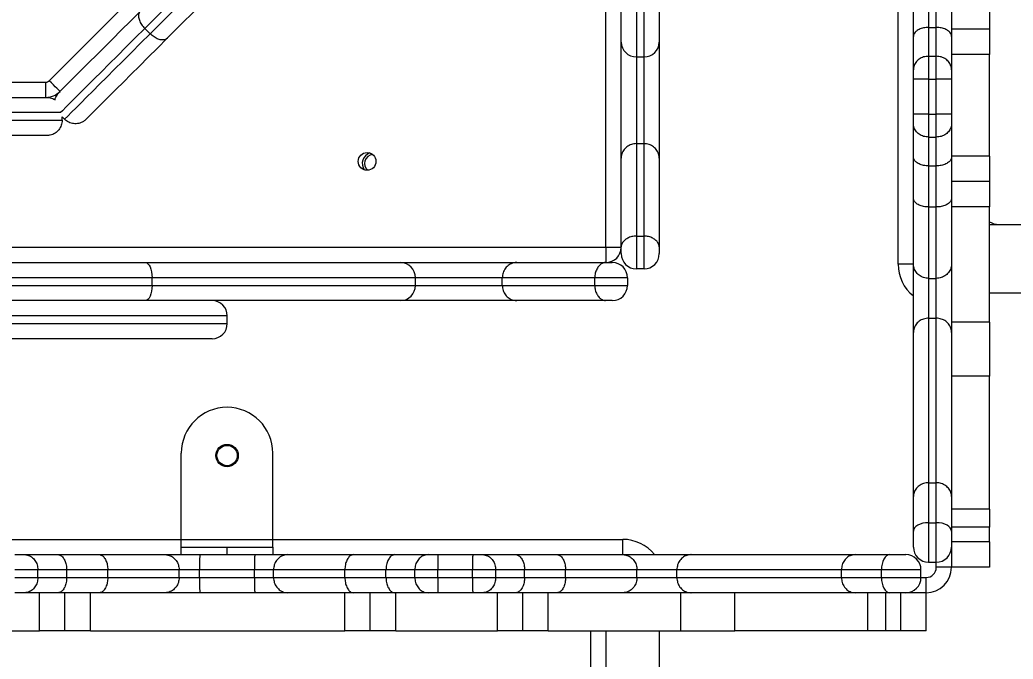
# Model space of a CAD drawing. Header units: millimetres. Extents: x -8760 to 8364, y -7998 to 7451.
# Drawn here: x -3197.2 to -2806.3, y -499.7 to -248 of the extents above; entities that cross this region are included whole.
import ezdxf

# ---------------------------------------------------------------- set-up
doc = ezdxf.new("R2010")
doc.units = ezdxf.units.MM
for name, color, linetype in [('DIKOM_ОБЪЕКТ', 7, 'Continuous'), ('DIKOM_РАЗМЕР_ЗОНА', 7, 'Continuous'), ('DIKOM_РАЗМЕР_ОБЪЕКТА', 7, 'Continuous')]:
    doc.layers.add(name, color=color, linetype=linetype)
doc.styles.add('style1', font='arial.ttf', dxfattribs={"width": 0.8})
doc.dimstyles.new('1-50', dxfattribs={"dimtxt": 300, "dimasz": 200, "dimexe": 100, "dimexo": 0, "dimgap": 100, "dimtad": 1, "dimtxsty": 'style1', "dimcen": 200, "dimclrd": 7, "dimclre": 7, "dimclrt": 7, "dimadec": 1, "dimazin": 2, "dimtfac": 1, "dimtmove": 0, "dimatfit": 2, "dimfxl": 0, "dimlwd": 25, "dimlwe": 18, "dimarcsym": 0})

# ---------------------------------------------------------------- blocks, each defined once
blk = doc.blocks.new('*D21')
at = {"layer": 'Defpoints', "color": 0, "transparency": 16777216}
for p in [(-7755.65, -10.55), (8364.4, -2410.44), (8364.4, -7897.56)]:
    blk.add_point(p, dxfattribs=at)
at = {"layer": 'DIKOM_РАЗМЕР_ЗОНА', "color": 7, "lineweight": 18, "transparency": 16777216}
for p, q in [((-7755.65, -10.55), (-7755.65, -7997.56)), ((8364.4, -2410.44), (8364.4, -7997.56))]:
    blk.add_line(p, q, dxfattribs=at)
at = {"layer": 'DIKOM_РАЗМЕР_ЗОНА', "color": 7, "lineweight": 25, "transparency": 16777216}
blk.add_line((-7555.65, -7897.56), (8164.4, -7897.56), dxfattribs=at)
at = {"layer": 'DIKOM_РАЗМЕР_ЗОНА', "color": 7, "transparency": 16777216}
for points in [[(-7555.65, -7864.23), (-7555.65, -7930.9), (-7755.65, -7897.56)], [(8164.4, -7864.23), (8164.4, -7930.9), (8364.4, -7897.56)]]:
    blk.add_solid(points, dxfattribs=at)
at = {"layer": 'DIKOM_РАЗМЕР_ЗОНА', "color": 7, "transparency": 16777216, "insert": (1040.74, -7644.39), "char_height": 300, "attachment_point": 5, "style": 'style1'}
blk.add_mtext('16100', dxfattribs=at)
blk = doc.blocks.new('*D19')
at = {"layer": 'Defpoints', "color": 0, "transparency": 16777216}
for p in [(-5756.7, -306.55), (6365.48, -2710.55), (6365.48, -7111.41)]:
    blk.add_point(p, dxfattribs=at)
at = {"layer": 'DIKOM_РАЗМЕР_ОБЪЕКТА', "color": 7, "lineweight": 18, "transparency": 16777216}
for p, q in [((-5756.7, -306.55), (-5756.7, -7211.41)), ((6365.48, -2710.55), (6365.48, -7211.41))]:
    blk.add_line(p, q, dxfattribs=at)
at = {"layer": 'DIKOM_РАЗМЕР_ОБЪЕКТА', "color": 7, "lineweight": 25, "transparency": 16777216}
blk.add_line((-5556.7, -7111.41), (6165.48, -7111.41), dxfattribs=at)
at = {"layer": 'DIKOM_РАЗМЕР_ОБЪЕКТА', "color": 7, "transparency": 16777216}
for points in [[(-5556.7, -7078.08), (-5556.7, -7144.75), (-5756.7, -7111.41)], [(6165.48, -7078.08), (6165.48, -7144.75), (6365.48, -7111.41)]]:
    blk.add_solid(points, dxfattribs=at)
at = {"layer": 'DIKOM_РАЗМЕР_ОБЪЕКТА', "color": 7, "transparency": 16777216, "insert": (1047.24, -6858.24), "char_height": 300, "attachment_point": 5, "style": 'style1'}
blk.add_mtext('12100', dxfattribs=at)

msp = doc.modelspace()

# ---------------------------------------------------------------- linework, layer by layer
at = {"layer": 'DIKOM_ОБЪЕКТ', "color": 7, "linetype": 'Continuous', "lineweight": 15}
for p, q in [((-2966.608, -337.554), (-2966.608, -64.554)), ((-2960.608, -256.74), (-2960.608, -156.326)), ((-2945.608, -156.326), (-2945.608, -256.74)), ((-2954.608, -158.925), (-2954.608, -262.599)), ((-2951.608, -262.599), (-2951.608, -158.925)), ((-2851.608, -344.189), (-2851.608, -206.176)), ((-3112.452, -215.721), (-3148.092, -251.361)), ((-3145.971, -253.482), (-3110.331, -217.842)), ((-3103.619, -219.616), (-3139.288, -255.285)), ((-3185.67, -271.968), (-3149.944, -236.243)), ((-2845.608, -254.542), (-2845.608, -238.269)), ((-2839.608, -234.836), (-2839.608, -251.005)), ((-2836.608, -251.005), (-2836.608, -234.836)), ((-2830.608, -238.269), (-2830.608, -254.542)), ((-2815.608, -241.682), (-2815.608, -251.682)), ((-3145.971, -253.482), (-3148.092, -251.361)), ((-2839.608, -251.005), (-2839.608, -262.348)), ((-2839.608, -251.005), (-2836.608, -251.005)), ((-2836.608, -262.348), (-2836.608, -251.005)), ((-2815.608, -251.682), (-2830.608, -251.682)), ((-2815.608, -251.682), (-2815.608, -261.682)), ((-2960.608, -302.531), (-2960.608, -256.74)), ((-2945.608, -256.74), (-2945.608, -302.531)), ((-2845.608, -267.667), (-2845.608, -254.542)), ((-2830.608, -254.542), (-2830.608, -267.667)), ((-2815.608, -261.682), (-2830.608, -261.682)), ((-2815.608, -301.682), (-2815.608, -261.682)), ((-2954.608, -262.599), (-2951.608, -262.599)), ((-2954.608, -262.599), (-2954.608, -296.764)), ((-2951.608, -296.764), (-2951.608, -262.599)), ((-2839.608, -262.348), (-2839.608, -271.43)), ((-2839.608, -262.348), (-2836.608, -262.348)), ((-2836.608, -271.43), (-2836.608, -262.348)), ((-2845.608, -271.394), (-2845.608, -267.667)), ((-2830.608, -267.667), (-2830.608, -271.394)), ((-3237.608, -272.554), (-3187.084, -272.554)), ((-3187.084, -278.554), (-3187.084, -272.554)), ((-2845.608, -285.133), (-2845.608, -271.394)), ((-2839.608, -271.43), (-2836.608, -271.43)), ((-2839.608, -271.43), (-2839.608, -285.097)), ((-2836.608, -285.097), (-2836.608, -271.43)), ((-2830.608, -271.394), (-2830.608, -285.133)), ((-3227.526, -278.554), (-3186.608, -278.554)), ((-3186.841, -278.55), (-3186.841, -278.554)), ((-3181.178, -284.554), (-3224.065, -284.554)), ((-2845.608, -288.86), (-2845.608, -285.133)), ((-2839.608, -285.097), (-2839.608, -294.179)), ((-2839.608, -285.097), (-2836.608, -285.097)), ((-2836.608, -294.179), (-2836.608, -285.097)), ((-2830.608, -285.133), (-2830.608, -288.86)), ((-3224.065, -287.554), (-3180.608, -287.554)), ((-3180.608, -287.554), (-3180.608, -286.189)), ((-3179.643, -287.154), (-3180.608, -286.189)), ((-2845.608, -301.985), (-2845.608, -288.86)), ((-2830.608, -288.86), (-2830.608, -301.985)), ((-3186.608, -293.554), (-3227.526, -293.554)), ((-2954.608, -296.764), (-2954.608, -333.156)), ((-2954.608, -296.764), (-2951.608, -296.764)), ((-2951.608, -333.156), (-2951.608, -296.764)), ((-2839.608, -294.179), (-2836.608, -294.179)), ((-2839.608, -294.179), (-2839.608, -305.522)), ((-2836.608, -305.522), (-2836.608, -294.179)), ((-2960.608, -337.442), (-2960.608, -302.531)), ((-2945.608, -302.531), (-2945.608, -337.442)), ((-2845.608, -318.259), (-2845.608, -301.985)), ((-2815.608, -301.682), (-2830.608, -301.682)), ((-2830.608, -301.985), (-2830.608, -318.259)), ((-2815.608, -301.682), (-2815.608, -311.682)), ((-2839.608, -305.522), (-2836.608, -305.522)), ((-2839.608, -305.522), (-2839.608, -321.691)), ((-2836.608, -321.691), (-2836.608, -305.522)), ((-2815.608, -311.682), (-2830.608, -311.682)), ((-2815.608, -311.682), (-2815.608, -321.682)), ((-2845.608, -344.102), (-2845.608, -318.259)), ((-2830.608, -318.259), (-2830.608, -344.102)), ((-2839.608, -321.691), (-2836.608, -321.691)), ((-2839.608, -321.691), (-2839.608, -349.785)), ((-2836.608, -349.785), (-2836.608, -321.691)), ((-2815.608, -321.682), (-2830.608, -321.682)), ((-2815.608, -367.029), (-2815.608, -321.682)), ((-2815.608, -328.554), (-2794.693, -328.554)), ((-2954.608, -333.156), (-2954.608, -346.054)), ((-2954.608, -333.156), (-2951.608, -333.156)), ((-2951.608, -346.054), (-2951.608, -333.156)), ((-3239.608, -337.554), (-2966.608, -337.554)), ((-2966.608, -337.554), (-2960.608, -337.554)), ((-2966.608, -337.554), (-2966.608, -343.554)), ((-2960.608, -340.054), (-2960.608, -337.442)), ((-2945.608, -337.442), (-2945.608, -340.054)), ((-3292.575, -343.554), (-3147.837, -343.554)), ((-3147.837, -343.554), (-3047.423, -343.554)), ((-3047.423, -343.554), (-3001.632, -343.554)), ((-3001.632, -343.554), (-2966.72, -343.554)), ((-2966.72, -343.554), (-2964.108, -343.554)), ((-2951.608, -346.054), (-2954.608, -346.054)), ((-2845.608, -344.189), (-2851.608, -344.189)), ((-2845.608, -371.072), (-2845.608, -344.102)), ((-2830.608, -344.102), (-2830.608, -371.072)), ((-3145.237, -349.554), (-3288.025, -349.554)), ((-3145.237, -352.554), (-3145.237, -349.554)), ((-3041.563, -349.554), (-3145.237, -349.554)), ((-3041.563, -352.554), (-3041.563, -349.554)), ((-3007.399, -349.554), (-3041.563, -349.554)), ((-2971.006, -349.554), (-3007.399, -349.554)), ((-3007.399, -352.554), (-3007.399, -349.554)), ((-2958.108, -349.554), (-2971.006, -349.554)), ((-2971.006, -352.554), (-2971.006, -349.554)), ((-2958.108, -349.554), (-2958.108, -352.554)), ((-2839.608, -349.785), (-2836.608, -349.785)), ((-2839.608, -349.785), (-2839.608, -365.478)), ((-2836.608, -365.478), (-2836.608, -349.785)), ((-3288.025, -352.554), (-3145.237, -352.554)), ((-3145.237, -352.554), (-3041.563, -352.554)), ((-3041.563, -352.554), (-3007.399, -352.554)), ((-3007.399, -352.554), (-2971.006, -352.554)), ((-2971.006, -352.554), (-2958.108, -352.554)), ((-2815.608, -355.554), (-2794.693, -355.554)), ((-3147.837, -358.554), (-3292.575, -358.554)), ((-3047.423, -358.554), (-3147.837, -358.554)), ((-3001.632, -358.554), (-3047.423, -358.554)), ((-2966.72, -358.554), (-3001.632, -358.554)), ((-2964.108, -358.554), (-2966.72, -358.554)), ((-3115.608, -364.554), (-3475.608, -364.554)), ((-3115.608, -367.554), (-3115.608, -364.554)), ((-2839.608, -365.478), (-2839.608, -430.246)), ((-2839.608, -365.478), (-2836.608, -365.478)), ((-2836.608, -430.246), (-2836.608, -365.478)), ((-2815.608, -367.029), (-2830.608, -367.029)), ((-2815.608, -367.029), (-2815.608, -388.242)), ((-3475.608, -367.554), (-3115.608, -367.554)), ((-2845.608, -435.685), (-2845.608, -371.072)), ((-2830.608, -371.072), (-2830.608, -435.685)), ((-3121.608, -373.554), (-3469.608, -373.554)), ((-2815.608, -388.242), (-2830.608, -388.242)), ((-2815.608, -440.625), (-2815.608, -388.242)), ((-3133.706, -452.554), (-3133.706, -418.554)), ((-3097.706, -452.554), (-3097.706, -418.554)), ((-2839.608, -430.246), (-2839.608, -445.973)), ((-2839.608, -430.246), (-2836.608, -430.246)), ((-2836.608, -445.973), (-2836.608, -430.246)), ((-2845.608, -449.322), (-2845.608, -435.685)), ((-2830.608, -435.685), (-2830.608, -449.322)), ((-2815.608, -440.625), (-2830.608, -440.625)), ((-2815.608, -440.625), (-2815.608, -447.696)), ((-2845.608, -455.554), (-2845.608, -449.322)), ((-2839.608, -445.973), (-2839.608, -461.554)), ((-2839.608, -445.973), (-2836.608, -445.973)), ((-2836.608, -461.554), (-2836.608, -445.973)), ((-2815.608, -447.696), (-2830.608, -447.696)), ((-2830.608, -449.322), (-2830.608, -455.554)), ((-2815.608, -453.554), (-2815.608, -447.696)), ((-3457.23, -452.554), (-3133.706, -452.554)), ((-3133.706, -452.554), (-3097.706, -452.554)), ((-3133.706, -455.554), (-3133.706, -452.554)), ((-3097.706, -455.554), (-3097.706, -452.554)), ((-3097.706, -452.554), (-2959.973, -452.554)), ((-2959.973, -458.554), (-2959.973, -452.554)), ((-3133.706, -458.554), (-3133.706, -455.554)), ((-3133.706, -455.554), (-3115.706, -455.554)), ((-3115.706, -458.554), (-3115.706, -455.554)), ((-3115.706, -455.554), (-3097.706, -455.554)), ((-3097.706, -455.554), (-3097.706, -458.554)), ((-2815.608, -453.554), (-2830.608, -453.554)), ((-2830.608, -455.554), (-2830.608, -463.554)), ((-2815.608, -453.554), (-2815.608, -463.554)), ((-3199.205, -458.554), (-3195.478, -458.554)), ((-3195.478, -458.554), (-3182.353, -458.554)), ((-3182.353, -458.554), (-3166.08, -458.554)), ((-3166.08, -458.554), (-3140.236, -458.554)), ((-3140.236, -458.554), (-3126.437, -458.554)), ((-3126.437, -458.554), (-3104.801, -458.554)), ((-3104.801, -458.554), (-3091.737, -458.554)), ((-3091.737, -458.554), (-3065.894, -458.554)), ((-3065.894, -458.554), (-3049.62, -458.554)), ((-3049.62, -458.554), (-3036.495, -458.554)), ((-3036.495, -458.554), (-3032.769, -458.554)), ((-3032.769, -458.554), (-3019.029, -458.554)), ((-3019.029, -458.554), (-3015.303, -458.554)), ((-3015.303, -458.554), (-3002.178, -458.554)), ((-3002.178, -458.554), (-2985.904, -458.554)), ((-2985.904, -458.554), (-2960.06, -458.554)), ((-2960.06, -458.554), (-2933.091, -458.554)), ((-2933.091, -458.554), (-2868.478, -458.554)), ((-2868.478, -458.554), (-2854.841, -458.554)), ((-2854.841, -458.554), (-2848.608, -458.554)), ((-3190.159, -464.554), (-3199.241, -464.554)), ((-3190.159, -467.554), (-3190.159, -464.554)), ((-3178.816, -464.554), (-3190.159, -464.554)), ((-3178.816, -467.554), (-3178.816, -464.554)), ((-3162.647, -464.554), (-3178.816, -464.554)), ((-3162.647, -467.554), (-3162.647, -464.554)), ((-3134.554, -464.554), (-3162.647, -464.554)), ((-3134.554, -467.554), (-3134.554, -464.554)), ((-3126.524, -464.554), (-3134.554, -464.554)), ((-3126.524, -467.554), (-3126.524, -464.554)), ((-3104.888, -464.554), (-3126.524, -464.554)), ((-3097.42, -464.554), (-3104.888, -464.554)), ((-3104.888, -467.554), (-3104.888, -464.554)), ((-3069.327, -464.554), (-3097.42, -464.554)), ((-3097.42, -467.554), (-3097.42, -464.554)), ((-3053.157, -464.554), (-3069.327, -464.554)), ((-3069.327, -467.554), (-3069.327, -464.554)), ((-3041.814, -464.554), (-3053.157, -464.554)), ((-3053.157, -467.554), (-3053.157, -464.554)), ((-3041.814, -467.554), (-3041.814, -464.554)), ((-3032.732, -464.554), (-3041.814, -464.554)), ((-3032.732, -467.554), (-3032.732, -464.554)), ((-3019.065, -464.554), (-3032.732, -464.554)), ((-3009.983, -464.554), (-3019.065, -464.554)), ((-3019.065, -467.554), (-3019.065, -464.554)), ((-3009.983, -467.554), (-3009.983, -464.554)), ((-2998.641, -464.554), (-3009.983, -464.554)), ((-2998.641, -467.554), (-2998.641, -464.554)), ((-2982.471, -464.554), (-2998.641, -464.554)), ((-2982.471, -467.554), (-2982.471, -464.554)), ((-2954.378, -464.554), (-2982.471, -464.554)), ((-2954.378, -467.554), (-2954.378, -464.554)), ((-2938.685, -464.554), (-2954.378, -464.554)), ((-2873.917, -464.554), (-2938.685, -464.554)), ((-2938.685, -467.554), (-2938.685, -464.554)), ((-2858.19, -464.554), (-2873.917, -464.554)), ((-2873.917, -467.554), (-2873.917, -464.554)), ((-2842.608, -464.554), (-2858.19, -464.554)), ((-2858.19, -467.554), (-2858.19, -464.554)), ((-2842.608, -467.554), (-2842.608, -464.554)), ((-2839.608, -461.554), (-2836.608, -461.554)), ((-2836.608, -463.554), (-2836.608, -461.554)), ((-2830.608, -463.554), (-2836.608, -463.554)), ((-2815.608, -463.554), (-2830.608, -463.554)), ((-3199.241, -467.554), (-3190.159, -467.554)), ((-3190.159, -467.554), (-3178.816, -467.554)), ((-3178.816, -467.554), (-3162.647, -467.554)), ((-3162.647, -467.554), (-3134.554, -467.554)), ((-3134.554, -467.554), (-3126.524, -467.554)), ((-3126.524, -467.554), (-3104.888, -467.554)), ((-3104.888, -467.554), (-3097.42, -467.554)), ((-3097.42, -467.554), (-3069.327, -467.554)), ((-3069.327, -467.554), (-3053.157, -467.554)), ((-3053.157, -467.554), (-3041.814, -467.554)), ((-3041.814, -467.554), (-3032.732, -467.554)), ((-3032.732, -467.554), (-3019.065, -467.554)), ((-3019.065, -467.554), (-3009.983, -467.554)), ((-3009.983, -467.554), (-2998.641, -467.554)), ((-2998.641, -467.554), (-2982.471, -467.554)), ((-2982.471, -467.554), (-2954.378, -467.554)), ((-2954.378, -467.554), (-2938.685, -467.554)), ((-2938.685, -467.554), (-2873.917, -467.554)), ((-2873.917, -467.554), (-2858.19, -467.554)), ((-2858.19, -467.554), (-2842.608, -467.554)), ((-2842.608, -467.554), (-2840.608, -467.554)), ((-2840.608, -473.554), (-2840.608, -467.554)), ((-3195.478, -473.554), (-3199.205, -473.554)), ((-3182.353, -473.554), (-3195.478, -473.554)), ((-3189.493, -488.554), (-3189.493, -473.554)), ((-3166.08, -473.554), (-3182.353, -473.554)), ((-3179.493, -488.554), (-3179.493, -473.554)), ((-3169.493, -488.554), (-3169.493, -473.554)), ((-3140.236, -473.554), (-3166.08, -473.554)), ((-3126.437, -473.554), (-3140.236, -473.554)), ((-3104.801, -473.554), (-3126.437, -473.554)), ((-3091.737, -473.554), (-3104.801, -473.554)), ((-3065.894, -473.554), (-3091.737, -473.554)), ((-3069.318, -488.554), (-3069.318, -473.554)), ((-3049.62, -473.554), (-3065.894, -473.554)), ((-3059.318, -488.554), (-3059.318, -473.554)), ((-3036.495, -473.554), (-3049.62, -473.554)), ((-3049.318, -488.554), (-3049.318, -473.554)), ((-3032.769, -473.554), (-3036.495, -473.554)), ((-3019.029, -473.554), (-3032.769, -473.554)), ((-3015.303, -473.554), (-3019.029, -473.554)), ((-3002.178, -473.554), (-3015.303, -473.554)), ((-3009.318, -488.554), (-3009.318, -473.554)), ((-2985.904, -473.554), (-3002.178, -473.554)), ((-2999.318, -488.554), (-2999.318, -473.554)), ((-2989.318, -488.554), (-2989.318, -473.554)), ((-2960.06, -473.554), (-2985.904, -473.554)), ((-2933.091, -473.554), (-2960.06, -473.554)), ((-2937.134, -488.554), (-2937.134, -473.554)), ((-2868.478, -473.554), (-2933.091, -473.554)), ((-2915.921, -488.554), (-2915.921, -473.554)), ((-2854.841, -473.554), (-2868.478, -473.554)), ((-2863.537, -488.554), (-2863.537, -473.554)), ((-2856.466, -488.554), (-2856.466, -473.554)), ((-2848.608, -473.554), (-2854.841, -473.554)), ((-2850.608, -488.554), (-2850.608, -473.554)), ((-2840.608, -473.554), (-2848.608, -473.554)), ((-2840.608, -488.554), (-2840.608, -473.554)), ((-3229.493, -488.554), (-3189.493, -488.554)), ((-3179.493, -488.554), (-3189.493, -488.554)), ((-3169.493, -488.554), (-3179.493, -488.554)), ((-3169.493, -488.554), (-3069.318, -488.554)), ((-3059.318, -488.554), (-3069.318, -488.554)), ((-3049.318, -488.554), (-3059.318, -488.554)), ((-3049.318, -488.554), (-3009.318, -488.554)), ((-2999.318, -488.554), (-3009.318, -488.554)), ((-2989.318, -488.554), (-2999.318, -488.554)), ((-2989.318, -488.554), (-2937.134, -488.554)), ((-2972.608, -488.554), (-2972.608, -1928.554)), ((-2966.608, -488.554), (-2966.608, -510.842)), ((-2945.608, -488.554), (-2945.608, -510.842)), ((-2937.134, -488.554), (-2915.921, -488.554)), ((-2863.537, -488.554), (-2915.921, -488.554)), ((-2856.466, -488.554), (-2863.537, -488.554)), ((-2850.608, -488.554), (-2856.466, -488.554)), ((-2840.608, -488.554), (-2850.608, -488.554))]:
    msp.add_line(p, q, dxfattribs=at)
at = {"layer": 'DIKOM_ОБЪЕКТ', "color": 7, "linetype": 'Continuous', "lineweight": 15, "flags": 128}
for points in [[(-3181.764, -276.548), (-3180.448, -275.231), (-3178.862, -273.645), (-3177.013, -271.796), (-3174.906, -269.69), (-3172.551, -267.334), (-3169.954, -264.738), (-3167.126, -261.909), (-3164.076, -258.86), (-3160.816, -255.6), (-3157.358, -252.141), (-3153.713, -248.496), (-3149.894, -244.678)], [(-3148.092, -251.361), (-3151.84, -255.109), (-3155.432, -258.7), (-3158.854, -262.123), (-3162.097, -265.366), (-3165.151, -268.42), (-3168.007, -271.275), (-3170.654, -273.923), (-3173.086, -276.354), (-3175.294, -278.562), (-3177.271, -280.54), (-3179.012, -282.281), (-3180.512, -283.78), (-3181.206, -284.475)], [(-3179.643, -287.154), (-3178.39, -285.902), (-3176.891, -284.403), (-3175.15, -282.661), (-3173.172, -280.684), (-3170.964, -278.476), (-3168.533, -276.044), (-3165.885, -273.396), (-3163.03, -270.541), (-3159.976, -267.487), (-3156.733, -264.244), (-3153.31, -260.822), (-3149.719, -257.23), (-3145.971, -253.482)], [(-3139.288, -255.285), (-3143.106, -259.103), (-3146.751, -262.748), (-3150.21, -266.206), (-3153.47, -269.466), (-3156.519, -272.516), (-3159.348, -275.344), (-3161.944, -277.941), (-3164.3, -280.296), (-3166.406, -282.403), (-3168.255, -284.252), (-3169.841, -285.838), (-3171.158, -287.154)], [(-3181.428, -276.211), (-3181.509, -276.129), (-3181.751, -275.888), (-3182.143, -275.496), (-3182.67, -274.968), (-3183.313, -274.325), (-3184.047, -273.592), (-3184.843, -272.796), (-3185.67, -271.968)], [(-3147.837, -343.554), (-3147.33, -343.669), (-3146.842, -344.011), (-3146.393, -344.565), (-3145.999, -345.312), (-3145.675, -346.221), (-3145.435, -347.258), (-3145.287, -348.384), (-3145.237, -349.554)], [(-3145.237, -352.554), (-3145.287, -353.725), (-3145.435, -354.85), (-3145.675, -355.888), (-3145.999, -356.797), (-3146.393, -357.543), (-3146.842, -358.098), (-3147.33, -358.439), (-3147.837, -358.554)], [(-2839.608, -445.973), (-2840.779, -446.037), (-2841.905, -446.228), (-2842.942, -446.537), (-2843.851, -446.954), (-2844.597, -447.461), (-2845.152, -448.04), (-2845.493, -448.668), (-2845.608, -449.322)], [(-2830.608, -449.322), (-2830.724, -448.668), (-2831.065, -448.04), (-2831.62, -447.461), (-2832.366, -446.954), (-2833.275, -446.537), (-2834.312, -446.228), (-2835.438, -446.037), (-2836.608, -445.973)], [(-2854.841, -458.554), (-2855.494, -458.669), (-2856.122, -459.011), (-2856.701, -459.565), (-2857.209, -460.311), (-2857.625, -461.221), (-2857.935, -462.258), (-2858.125, -463.384), (-2858.19, -464.554)], [(-2858.19, -467.554), (-2858.125, -468.725), (-2857.935, -469.85), (-2857.625, -470.888), (-2857.209, -471.797), (-2856.701, -472.543), (-2856.122, -473.098), (-2855.494, -473.439), (-2854.841, -473.554)]]:
    msp.add_lwpolyline(points, dxfattribs=at)
at = {"layer": 'DIKOM_ОБЪЕКТ', "color": 7, "linetype": 'Continuous', "lineweight": 15}
for centre, radius in [((-3060.608, -303.752), 3.5), ((-3115.706, -419.554), 4.4), ((-3115.706, -419.554), 4)]:
    msp.add_circle(centre, radius, dxfattribs=at)
for centre, radius, start, end in [((-2954.678, -256.669), 5.931, 180.68658, 270.67141), ((-2951.539, -256.669), 5.931, 269.32859, 359.31228), ((-3187.084, -270.554), 2, 270, 315), ((-3187.084, -270.554), 8, 270, 315), ((-3058.108, -304.554), 4.4, 109.51787, 214.91247), ((-3058.108, -304.554), 3.5, 94.23781, 230.19253), ((-2811.911, -321.251), 7.304, 239.5913, 269.15033), ((-2966.608, -337.554), 6, 270, 0), ((-2954.608, -340.054), 6, 180, 270), ((-2951.608, -340.054), 6, 270, 0), ((-3047.494, -349.485), 5.931, 359.32988, 89.31327), ((-2964.108, -349.554), 6, 0, 90), ((-2835.608, -344.189), 16, 180, 231.31781), ((-3047.494, -352.624), 5.931, 270.68675, 0.67238), ((-2964.108, -352.554), 6, 270, 0), ((-3121.608, -364.554), 6, 0, 90), ((-3121.608, -367.554), 6, 270, 0), ((-3115.706, -418.554), 18, 90, 180), ((-3115.706, -418.554), 18, 0, 90), ((-2959.973, -468.554), 16, 38.68219, 90), ((-2839.608, -455.554), 6, 180, 270), ((-2836.608, -455.554), 6, 270, 0), ((-2848.608, -464.554), 6, 0, 90), ((-2840.608, -463.554), 4, 270, 0), ((-2840.608, -463.554), 10, 270, 0), ((-2848.608, -467.554), 6, 270, 0)]:
    msp.add_arc(centre, radius, start, end, dxfattribs=at)
for points, knots in [([(-3149.894, -244.678), (-3149.907, -244.691), (-3150.085, -244.872), (-3150.443, -245.419), (-3150.638, -246.574), (-3150.291, -248.158), (-3149.442, -249.849), (-3148.542, -250.857), (-3148.092, -251.361)], [0, 0, 0, 0, 0.0098741, 0.1413309, 0.3560265, 0.5706836, 0.7853567, 1, 1, 1, 1]), ([(-3139.288, -255.285), (-3139.301, -255.297), (-3139.482, -255.475), (-3140.029, -255.833), (-3141.183, -256.028), (-3142.768, -255.681), (-3144.459, -254.832), (-3145.467, -253.932), (-3145.971, -253.482)], [0, 0, 0, 0, 0.00987396, 0.14133577, 0.35601295, 0.57067794, 0.78534895, 1, 1, 1, 1]), ([(-2839.608, -251.005), (-2840.283, -251.044), (-2841.633, -251.123), (-2843.428, -251.732), (-2844.794, -252.63), (-2845.458, -253.588), (-2845.603, -254.243), (-2845.608, -254.504), (-2845.608, -254.542)], [0, 0, 0, 0, 0.2146666, 0.4293261, 0.6439844, 0.8586659, 0.9790164, 1, 1, 1, 1]), ([(-2830.608, -254.542), (-2830.609, -254.504), (-2830.614, -254.243), (-2830.758, -253.588), (-2831.423, -252.63), (-2832.789, -251.732), (-2834.584, -251.123), (-2835.934, -251.044), (-2836.608, -251.005)], [0, 0, 0, 0, 0.0209835, 0.1413346, 0.3560096, 0.5706662, 0.7853351, 1, 1, 1, 1]), ([(-2839.608, -262.348), (-2840.282, -262.406), (-2841.629, -262.522), (-2843.421, -263.427), (-2844.787, -264.764), (-2845.477, -266.252), (-2845.609, -267.254), (-2845.608, -267.657), (-2845.608, -267.667)], [0, 0, 0, 0, 0.2138889, 0.4277682, 0.6418391, 0.8563674, 0.996348, 1, 1, 1, 1]), ([(-2830.608, -267.667), (-2830.608, -267.657), (-2830.61, -267.254), (-2830.738, -266.252), (-2831.431, -264.764), (-2832.795, -263.427), (-2834.588, -262.522), (-2835.935, -262.406), (-2836.608, -262.348)], [0, 0, 0, 0, 0.0036521, 0.1436326, 0.3581609, 0.5722318, 0.7861111, 1, 1, 1, 1]), ([(-2839.608, -271.43), (-2840.283, -271.43), (-2841.633, -271.429), (-2843.428, -271.424), (-2844.794, -271.416), (-2845.468, -271.406), (-2845.605, -271.398), (-2845.608, -271.394), (-2845.608, -271.394)], [0, 0, 0, 0, 0.2146751, 0.4293464, 0.6440183, 0.8587174, 0.986788, 1, 1, 1, 1]), ([(-2830.608, -271.394), (-2830.609, -271.394), (-2830.612, -271.398), (-2830.749, -271.406), (-2831.423, -271.416), (-2832.789, -271.424), (-2834.584, -271.429), (-2835.934, -271.43), (-2836.608, -271.43)], [0, 0, 0, 0, 0.0132121, 0.1412824, 0.3559809, 0.5706437, 0.7853255, 1, 1, 1, 1]), ([(-3183.378, -279.506), (-3183.378, -279.498), (-3183.342, -278.819), (-3182.762, -277.775), (-3182.095, -276.878), (-3181.771, -276.555), (-3181.764, -276.548)], [0, 0, 0, 0, 0.0069911, 0.597331, 0.9909837, 1, 1, 1, 1]), ([(-3186.608, -278.554), (-3186.597, -278.554), (-3186.146, -278.554), (-3185.047, -278.715), (-3183.895, -279.035), (-3183.388, -279.497), (-3183.378, -279.506)], [0, 0, 0, 0, 0.01047708, 0.39693546, 0.98811438, 1, 1, 1, 1]), ([(-2839.608, -285.097), (-2840.283, -285.097), (-2841.633, -285.098), (-2843.428, -285.103), (-2844.794, -285.112), (-2845.468, -285.121), (-2845.605, -285.129), (-2845.608, -285.133), (-2845.608, -285.133)], [0, 0, 0, 0, 0.21467515, 0.42934649, 0.64401835, 0.85871734, 0.98678796, 1, 1, 1, 1]), ([(-2830.608, -285.133), (-2830.609, -285.133), (-2830.612, -285.129), (-2830.749, -285.121), (-2831.423, -285.112), (-2832.789, -285.103), (-2834.584, -285.098), (-2835.934, -285.097), (-2836.608, -285.097)], [0, 0, 0, 0, 0.0132121, 0.1412824, 0.3559808, 0.5706436, 0.7853255, 1, 1, 1, 1]), ([(-3180.608, -287.554), (-3180.674, -288.227), (-3180.806, -289.572), (-3181.834, -291.363), (-3183.348, -292.729), (-3185.025, -293.422), (-3186.146, -293.555), (-3186.597, -293.554), (-3186.608, -293.554)], [0, 0, 0, 0, 0.2135299, 0.4270525, 0.640989, 0.8557817, 0.9961934, 1, 1, 1, 1]), ([(-3171.158, -287.154), (-3171.165, -287.161), (-3171.489, -287.484), (-3172.379, -288.188), (-3174.063, -288.879), (-3176.094, -288.979), (-3178.081, -288.438), (-3179.122, -287.582), (-3179.643, -287.154)], [0, 0, 0, 0, 0.0032908, 0.1465865, 0.3614396, 0.5747626, 0.7873727, 1, 1, 1, 1]), ([(-2839.608, -294.179), (-2840.282, -294.121), (-2841.629, -294.005), (-2843.421, -293.101), (-2844.787, -291.763), (-2845.478, -290.276), (-2845.609, -289.273), (-2845.608, -288.87), (-2845.608, -288.86)], [0, 0, 0, 0, 0.213889, 0.4277683, 0.6418393, 0.8563676, 0.9963707, 1, 1, 1, 1]), ([(-2830.608, -288.86), (-2830.608, -288.87), (-2830.61, -289.273), (-2830.738, -290.276), (-2831.431, -291.763), (-2832.795, -293.101), (-2834.588, -294.005), (-2835.935, -294.121), (-2836.608, -294.179)], [0, 0, 0, 0, 0.0036294, 0.1436324, 0.3581607, 0.5722317, 0.786111, 1, 1, 1, 1]), ([(-2954.608, -296.764), (-2955.282, -296.827), (-2956.63, -296.955), (-2958.423, -297.947), (-2959.789, -299.408), (-2960.477, -301.015), (-2960.608, -302.089), (-2960.608, -302.516), (-2960.608, -302.531)], [0, 0, 0, 0, 0.2141835, 0.4283679, 0.642755, 0.857569, 0.9950204, 1, 1, 1, 1]), ([(-2945.608, -302.531), (-2945.608, -302.516), (-2945.61, -302.089), (-2945.739, -301.016), (-2946.428, -299.408), (-2947.794, -297.947), (-2949.587, -296.955), (-2950.935, -296.827), (-2951.608, -296.764)], [0, 0, 0, 0, 0.0049796, 0.14243, 0.3572375, 0.5716229, 0.7858056, 1, 1, 1, 1]), ([(-2839.608, -305.522), (-2840.283, -305.483), (-2841.633, -305.405), (-2843.428, -304.795), (-2844.794, -303.897), (-2845.459, -302.939), (-2845.603, -302.284), (-2845.608, -302.024), (-2845.608, -301.985)], [0, 0, 0, 0, 0.2146672, 0.4293273, 0.6439974, 0.8586656, 0.9790313, 1, 1, 1, 1]), ([(-2830.608, -301.985), (-2830.609, -302.024), (-2830.614, -302.284), (-2830.758, -302.939), (-2831.423, -303.897), (-2832.789, -304.795), (-2834.584, -305.405), (-2835.934, -305.483), (-2836.608, -305.522)], [0, 0, 0, 0, 0.0209686, 0.1413349, 0.3559966, 0.570665, 0.7853345, 1, 1, 1, 1]), ([(-2839.608, -321.691), (-2840.283, -321.653), (-2841.632, -321.578), (-2843.428, -320.985), (-2844.793, -320.115), (-2845.475, -319.162), (-2845.607, -318.525), (-2845.608, -318.272), (-2845.608, -318.259)], [0, 0, 0, 0, 0.2146045, 0.4292196, 0.6438494, 0.8585299, 0.992664, 1, 1, 1, 1]), ([(-2830.608, -318.259), (-2830.608, -318.272), (-2830.611, -318.525), (-2830.741, -319.162), (-2831.424, -320.115), (-2832.789, -320.985), (-2834.585, -321.578), (-2835.934, -321.653), (-2836.608, -321.691)], [0, 0, 0, 0, 0.007336, 0.1414677, 0.3561467, 0.5707834, 0.785397, 1, 1, 1, 1]), ([(-2954.608, -333.156), (-2955.225, -333.199), (-2956.459, -333.286), (-2958.11, -333.942), (-2959.436, -334.891), (-2960.338, -336.078), (-2960.589, -336.96), (-2960.608, -337.368), (-2960.608, -337.44), (-2960.608, -337.442)], [0, 0, 0, 0, 0.1760093, 0.3518158, 0.5332145, 0.7308541, 0.952902, 0.9985329, 1, 1, 1, 1]), ([(-2945.608, -337.442), (-2945.608, -337.44), (-2945.608, -337.368), (-2945.628, -336.96), (-2945.879, -336.078), (-2946.78, -334.891), (-2948.107, -333.942), (-2949.758, -333.286), (-2950.991, -333.199), (-2951.608, -333.156)], [0, 0, 0, 0, 0.0014671, 0.047098, 0.2691431, 0.4667866, 0.6481845, 0.8239803, 1, 1, 1, 1]), ([(-3001.632, -343.554), (-3001.647, -343.554), (-3002.074, -343.554), (-3003.147, -343.686), (-3004.754, -344.374), (-3006.215, -345.74), (-3007.208, -347.533), (-3007.335, -348.88), (-3007.399, -349.554)], [0, 0, 0, 0, 0.0049675, 0.1424351, 0.357242, 0.5716423, 0.7858249, 1, 1, 1, 1]), ([(-2966.72, -343.554), (-2966.723, -343.554), (-2966.793, -343.554), (-2967.206, -343.573), (-2968.084, -343.825), (-2969.272, -344.726), (-2970.22, -346.052), (-2970.877, -347.704), (-2970.963, -348.937), (-2971.006, -349.554)], [0, 0, 0, 0, 0.0014622, 0.0470982, 0.2691495, 0.4667791, 0.6481845, 0.8240022, 1, 1, 1, 1]), ([(-2839.608, -349.785), (-2840.282, -349.722), (-2841.631, -349.597), (-2843.425, -348.621), (-2844.79, -347.182), (-2845.477, -345.6), (-2845.607, -344.54), (-2845.608, -344.119), (-2845.608, -344.102)], [0, 0, 0, 0, 0.21437399, 0.42875169, 0.64327542, 0.85802306, 0.99429036, 1, 1, 1, 1]), ([(-2830.608, -344.102), (-2830.608, -344.119), (-2830.61, -344.54), (-2830.74, -345.6), (-2831.426, -347.182), (-2832.792, -348.621), (-2834.586, -349.597), (-2835.934, -349.722), (-2836.608, -349.785)], [0, 0, 0, 0, 0.0057096, 0.1419777, 0.3567194, 0.5712505, 0.7856271, 1, 1, 1, 1]), ([(-3007.399, -352.554), (-3007.335, -353.228), (-3007.208, -354.575), (-3006.215, -356.369), (-3004.754, -357.734), (-3003.147, -358.424), (-3002.074, -358.552), (-3001.647, -358.554), (-3001.632, -358.554)], [0, 0, 0, 0, 0.2141954, 0.4283733, 0.6427688, 0.8575709, 0.9950325, 1, 1, 1, 1]), ([(-2971.006, -352.554), (-2970.963, -353.171), (-2970.877, -354.404), (-2970.22, -356.056), (-2969.272, -357.382), (-2968.084, -358.284), (-2967.206, -358.534), (-2966.793, -358.554), (-2966.723, -358.554), (-2966.72, -358.554)], [0, 0, 0, 0, 0.1760177, 0.3518129, 0.533231, 0.7308578, 0.952902, 0.9985378, 1, 1, 1, 1]), ([(-2839.608, -365.478), (-2840.283, -365.54), (-2841.631, -365.664), (-2843.426, -366.629), (-2844.792, -368.048), (-2845.476, -369.602), (-2845.607, -370.641), (-2845.608, -371.053), (-2845.608, -371.072)], [0, 0, 0, 0, 0.2144722, 0.4289475, 0.6435191, 0.8582696, 0.993548, 1, 1, 1, 1]), ([(-2830.608, -371.072), (-2830.608, -371.053), (-2830.61, -370.641), (-2830.74, -369.602), (-2831.425, -368.048), (-2832.791, -366.629), (-2834.586, -365.664), (-2835.934, -365.54), (-2836.608, -365.478)], [0, 0, 0, 0, 0.006452, 0.1417299, 0.3564795, 0.5710417, 0.7855162, 1, 1, 1, 1]), ([(-2839.608, -430.246), (-2840.283, -430.306), (-2841.632, -430.426), (-2843.427, -431.364), (-2844.793, -432.743), (-2845.476, -434.254), (-2845.607, -435.264), (-2845.608, -435.665), (-2845.608, -435.685)], [0, 0, 0, 0, 0.21457699, 0.42917184, 0.64378492, 0.85847694, 0.99310197, 1, 1, 1, 1]), ([(-2830.608, -435.685), (-2830.608, -435.665), (-2830.61, -435.264), (-2830.741, -434.254), (-2831.424, -432.743), (-2832.79, -431.364), (-2834.585, -430.426), (-2835.934, -430.306), (-2836.608, -430.246)], [0, 0, 0, 0, 0.006898, 0.1415241, 0.3562155, 0.570828, 0.7854111, 1, 1, 1, 1]), ([(-3195.478, -458.554), (-3195.468, -458.554), (-3195.065, -458.554), (-3194.063, -458.685), (-3192.575, -459.376), (-3191.238, -460.741), (-3190.333, -462.534), (-3190.217, -463.881), (-3190.159, -464.554)], [0, 0, 0, 0, 0.0036408, 0.1436348, 0.3581562, 0.5722306, 0.7861076, 1, 1, 1, 1]), ([(-3182.353, -458.554), (-3182.315, -458.555), (-3182.054, -458.559), (-3181.399, -458.704), (-3180.441, -459.369), (-3179.543, -460.734), (-3178.934, -462.53), (-3178.855, -463.879), (-3178.816, -464.554)], [0, 0, 0, 0, 0.0209762, 0.1413353, 0.356005, 0.5706795, 0.78533, 1, 1, 1, 1]), ([(-3166.08, -458.554), (-3166.066, -458.554), (-3165.814, -458.555), (-3165.176, -458.688), (-3164.224, -459.37), (-3163.353, -460.735), (-3162.761, -462.53), (-3162.685, -463.88), (-3162.647, -464.554)], [0, 0, 0, 0, 0.007336, 0.141464, 0.3561577, 0.5707892, 0.7853913, 1, 1, 1, 1]), ([(-3140.236, -458.554), (-3140.219, -458.554), (-3139.798, -458.556), (-3138.739, -458.685), (-3137.156, -459.372), (-3135.717, -460.737), (-3134.741, -462.532), (-3134.616, -463.88), (-3134.554, -464.554)], [0, 0, 0, 0, 0.0057336, 0.1419858, 0.3567418, 0.5712538, 0.7856288, 1, 1, 1, 1]), ([(-3126.437, -458.554), (-3126.438, -458.554), (-3126.444, -458.556), (-3126.458, -458.691), (-3126.481, -459.369), (-3126.504, -460.735), (-3126.521, -462.53), (-3126.523, -463.879), (-3126.524, -464.554)], [0, 0, 0, 0, 0.0103157, 0.1413497, 0.3560342, 0.5707018, 0.7853502, 1, 1, 1, 1]), ([(-3104.801, -458.554), (-3104.801, -458.554), (-3104.807, -458.556), (-3104.822, -458.691), (-3104.845, -459.369), (-3104.868, -460.735), (-3104.885, -462.53), (-3104.887, -463.879), (-3104.888, -464.554)], [0, 0, 0, 0, 0.0103156, 0.1413497, 0.3560342, 0.5707018, 0.7853502, 1, 1, 1, 1]), ([(-3091.737, -458.554), (-3091.754, -458.554), (-3092.175, -458.556), (-3093.235, -458.685), (-3094.818, -459.372), (-3096.257, -460.737), (-3097.232, -462.532), (-3097.357, -463.88), (-3097.42, -464.554)], [0, 0, 0, 0, 0.0057216, 0.1419742, 0.3567308, 0.5712525, 0.7856281, 1, 1, 1, 1]), ([(-3065.894, -458.554), (-3065.907, -458.554), (-3066.16, -458.555), (-3066.797, -458.688), (-3067.75, -459.37), (-3068.621, -460.735), (-3069.213, -462.53), (-3069.289, -463.88), (-3069.327, -464.554)], [0, 0, 0, 0, 0.007336, 0.1414632, 0.3561624, 0.5707928, 0.7853937, 1, 1, 1, 1]), ([(-3049.62, -458.554), (-3049.659, -458.555), (-3049.919, -458.559), (-3050.575, -458.704), (-3051.533, -459.368), (-3052.43, -460.735), (-3053.04, -462.53), (-3053.118, -463.879), (-3053.157, -464.554)], [0, 0, 0, 0, 0.0209761, 0.1413347, 0.3560106, 0.5706787, 0.785332, 1, 1, 1, 1]), ([(-3036.495, -458.554), (-3036.506, -458.554), (-3036.908, -458.554), (-3037.911, -458.685), (-3039.399, -459.376), (-3040.736, -460.741), (-3041.641, -462.534), (-3041.757, -463.881), (-3041.814, -464.554)], [0, 0, 0, 0, 0.0036407, 0.1436345, 0.3581658, 0.5722315, 0.786108, 1, 1, 1, 1]), ([(-3032.769, -458.554), (-3032.768, -458.554), (-3032.765, -458.557), (-3032.757, -458.695), (-3032.747, -459.368), (-3032.739, -460.734), (-3032.733, -462.53), (-3032.733, -463.879), (-3032.732, -464.554)], [0, 0, 0, 0, 0.0132122, 0.1412857, 0.3559774, 0.57066, 0.7853226, 1, 1, 1, 1]), ([(-3019.029, -458.554), (-3019.03, -458.554), (-3019.033, -458.557), (-3019.041, -458.695), (-3019.051, -459.368), (-3019.059, -460.734), (-3019.064, -462.53), (-3019.065, -463.879), (-3019.065, -464.554)], [0, 0, 0, 0, 0.0132122, 0.1412857, 0.3559774, 0.57066, 0.7853225, 1, 1, 1, 1]), ([(-3015.303, -458.554), (-3015.292, -458.554), (-3014.889, -458.554), (-3013.887, -458.685), (-3012.399, -459.376), (-3011.062, -460.741), (-3010.157, -462.534), (-3010.041, -463.881), (-3009.983, -464.554)], [0, 0, 0, 0, 0.0036407, 0.1436341, 0.3581648, 0.5722381, 0.7861087, 1, 1, 1, 1]), ([(-3002.178, -458.554), (-3002.139, -458.555), (-3001.878, -458.559), (-3001.223, -458.704), (-3000.265, -459.368), (-2999.368, -460.735), (-2998.758, -462.53), (-2998.68, -463.879), (-2998.641, -464.554)], [0, 0, 0, 0, 0.0209761, 0.1413347, 0.3560106, 0.5706787, 0.785332, 1, 1, 1, 1]), ([(-2985.904, -458.554), (-2985.891, -458.554), (-2985.638, -458.555), (-2985, -458.688), (-2984.048, -459.37), (-2983.177, -460.735), (-2982.585, -462.53), (-2982.509, -463.88), (-2982.471, -464.554)], [0, 0, 0, 0, 0.007336, 0.1414703, 0.3561628, 0.570793, 0.7853938, 1, 1, 1, 1]), ([(-2960.06, -458.554), (-2960.044, -458.554), (-2959.623, -458.556), (-2958.563, -458.685), (-2956.98, -459.372), (-2955.541, -460.737), (-2954.566, -462.532), (-2954.44, -463.88), (-2954.378, -464.554)], [0, 0, 0, 0, 0.0057216, 0.1419742, 0.3567308, 0.5712525, 0.7856281, 1, 1, 1, 1]), ([(-2933.091, -458.554), (-2933.11, -458.554), (-2933.522, -458.555), (-2934.561, -458.686), (-2936.115, -459.371), (-2937.534, -460.737), (-2938.499, -462.531), (-2938.623, -463.88), (-2938.685, -464.554)], [0, 0, 0, 0, 0.0064402, 0.14173, 0.3564712, 0.5710617, 0.7855387, 1, 1, 1, 1]), ([(-2868.478, -458.554), (-2868.497, -458.554), (-2868.899, -458.555), (-2869.908, -458.687), (-2871.419, -459.37), (-2872.799, -460.735), (-2873.736, -462.531), (-2873.856, -463.88), (-2873.917, -464.554)], [0, 0, 0, 0, 0.0069095, 0.141523, 0.3562148, 0.5708447, 0.7854338, 1, 1, 1, 1]), ([(-3190.159, -467.554), (-3190.217, -468.227), (-3190.333, -469.574), (-3191.238, -471.367), (-3192.575, -472.732), (-3194.063, -473.423), (-3195.065, -473.555), (-3195.468, -473.554), (-3195.478, -473.554)], [0, 0, 0, 0, 0.2138877, 0.4277821, 0.6418518, 0.8563684, 0.9963593, 1, 1, 1, 1]), ([(-3178.816, -467.554), (-3178.855, -468.229), (-3178.934, -469.578), (-3179.543, -471.374), (-3180.441, -472.74), (-3181.399, -473.404), (-3182.054, -473.549), (-3182.315, -473.553), (-3182.353, -473.554)], [0, 0, 0, 0, 0.2146666, 0.429336, 0.644007, 0.8586638, 0.9790242, 1, 1, 1, 1]), ([(-3162.647, -467.554), (-3162.685, -468.229), (-3162.761, -469.578), (-3163.353, -471.373), (-3164.224, -472.739), (-3165.176, -473.421), (-3165.814, -473.553), (-3166.066, -473.554), (-3166.08, -473.554)], [0, 0, 0, 0, 0.2146283, 0.4292251, 0.6438512, 0.8585396, 0.9926642, 1, 1, 1, 1]), ([(-3134.554, -467.554), (-3134.616, -468.228), (-3134.741, -469.576), (-3135.717, -471.371), (-3137.156, -472.736), (-3138.739, -473.423), (-3139.798, -473.553), (-3140.219, -473.554), (-3140.236, -473.554)], [0, 0, 0, 0, 0.2143921, 0.4287406, 0.6432653, 0.858017, 0.9942665, 1, 1, 1, 1]), ([(-3126.524, -467.554), (-3126.523, -468.229), (-3126.521, -469.578), (-3126.504, -471.374), (-3126.481, -472.739), (-3126.458, -473.417), (-3126.444, -473.552), (-3126.438, -473.554), (-3126.437, -473.554)], [0, 0, 0, 0, 0.214671, 0.4293156, 0.6439625, 0.8586529, 0.9896844, 1, 1, 1, 1]), ([(-3104.888, -467.554), (-3104.887, -468.229), (-3104.885, -469.578), (-3104.868, -471.374), (-3104.845, -472.739), (-3104.822, -473.417), (-3104.807, -473.552), (-3104.801, -473.554), (-3104.801, -473.554)], [0, 0, 0, 0, 0.214671, 0.4293156, 0.6439625, 0.8586529, 0.9896846, 1, 1, 1, 1]), ([(-3097.42, -467.554), (-3097.357, -468.228), (-3097.232, -469.576), (-3096.256, -471.371), (-3094.818, -472.736), (-3093.235, -473.423), (-3092.175, -473.553), (-3091.754, -473.554), (-3091.737, -473.554)], [0, 0, 0, 0, 0.21439271, 0.42874189, 0.64327619, 0.85802863, 0.9942785, 1, 1, 1, 1]), ([(-3069.327, -467.554), (-3069.289, -468.229), (-3069.213, -469.578), (-3068.621, -471.373), (-3067.75, -472.739), (-3066.797, -473.421), (-3066.16, -473.553), (-3065.907, -473.554), (-3065.894, -473.554)], [0, 0, 0, 0, 0.21462594, 0.42922153, 0.64384647, 0.85854035, 0.99266421, 1, 1, 1, 1]), ([(-3053.157, -467.554), (-3053.118, -468.229), (-3053.04, -469.578), (-3052.43, -471.374), (-3051.533, -472.74), (-3050.574, -473.404), (-3049.919, -473.549), (-3049.659, -473.553), (-3049.62, -473.554)], [0, 0, 0, 0, 0.2146646, 0.4293368, 0.6440014, 0.8586643, 0.9790243, 1, 1, 1, 1]), ([(-3041.814, -467.554), (-3041.757, -468.227), (-3041.641, -469.574), (-3040.736, -471.367), (-3039.399, -472.732), (-3037.911, -473.423), (-3036.908, -473.555), (-3036.506, -473.554), (-3036.495, -473.554)], [0, 0, 0, 0, 0.2138872, 0.4277812, 0.6418421, 0.8563687, 0.9963593, 1, 1, 1, 1]), ([(-3032.732, -467.554), (-3032.733, -468.229), (-3032.733, -469.578), (-3032.739, -471.374), (-3032.747, -472.74), (-3032.757, -473.414), (-3032.765, -473.551), (-3032.768, -473.554), (-3032.769, -473.554)], [0, 0, 0, 0, 0.2146727, 0.4293527, 0.6440305, 0.8587174, 0.9867881, 1, 1, 1, 1]), ([(-3019.065, -467.554), (-3019.065, -468.229), (-3019.064, -469.578), (-3019.059, -471.374), (-3019.051, -472.74), (-3019.041, -473.414), (-3019.033, -473.551), (-3019.03, -473.554), (-3019.029, -473.554)], [0, 0, 0, 0, 0.2146727, 0.4293526, 0.6440305, 0.8587174, 0.9867881, 1, 1, 1, 1]), ([(-3009.983, -467.554), (-3010.041, -468.227), (-3010.157, -469.574), (-3011.062, -471.367), (-3012.399, -472.732), (-3013.887, -473.423), (-3014.889, -473.555), (-3015.292, -473.554), (-3015.303, -473.554)], [0, 0, 0, 0, 0.2138866, 0.4277746, 0.6418432, 0.8563691, 0.9963593, 1, 1, 1, 1]), ([(-2998.641, -467.554), (-2998.68, -468.229), (-2998.758, -469.578), (-2999.368, -471.374), (-3000.265, -472.74), (-3001.223, -473.404), (-3001.878, -473.549), (-3002.139, -473.553), (-3002.178, -473.554)], [0, 0, 0, 0, 0.2146646, 0.4293368, 0.6440014, 0.8586643, 0.9790243, 1, 1, 1, 1]), ([(-2982.471, -467.554), (-2982.509, -468.229), (-2982.585, -469.578), (-2983.177, -471.373), (-2984.048, -472.739), (-2985, -473.421), (-2985.638, -473.553), (-2985.891, -473.554), (-2985.904, -473.554)], [0, 0, 0, 0, 0.2146258, 0.4292213, 0.6438462, 0.8585332, 0.9926642, 1, 1, 1, 1]), ([(-2954.378, -467.554), (-2954.44, -468.228), (-2954.566, -469.576), (-2955.542, -471.371), (-2956.98, -472.736), (-2958.563, -473.423), (-2959.623, -473.553), (-2960.044, -473.554), (-2960.06, -473.554)], [0, 0, 0, 0, 0.21439271, 0.42874189, 0.64327619, 0.85802863, 0.9942785, 1, 1, 1, 1]), ([(-2938.685, -467.554), (-2938.623, -468.228), (-2938.499, -469.577), (-2937.534, -471.372), (-2936.115, -472.737), (-2934.561, -473.422), (-2933.522, -473.553), (-2933.11, -473.554), (-2933.091, -473.554)], [0, 0, 0, 0, 0.2144825, 0.4289557, 0.6435255, 0.8582725, 0.9935599, 1, 1, 1, 1]), ([(-2873.917, -467.554), (-2873.856, -468.229), (-2873.736, -469.578), (-2872.799, -471.373), (-2871.419, -472.739), (-2869.908, -473.421), (-2868.899, -473.553), (-2868.497, -473.554), (-2868.478, -473.554)], [0, 0, 0, 0, 0.2145889, 0.4291756, 0.6437862, 0.8584757, 0.9930906, 1, 1, 1, 1])]:
    msp.add_open_spline(points, degree=3, knots=knots, dxfattribs=at)

# ---------------------------------------------------------------- dimensions: what is measured, and where the dimension line sits
at = {"layer": 'DIKOM_РАЗМЕР_ЗОНА'}
dim = msp.add_linear_dim(base=(8364.404, -7897.564), p1=(-7755.645, -10.554), p2=(8364.404, -2410.44), text='16100', dimstyle='1-50', dxfattribs=at)
dim.commit()
dim.dimension.update_dxf_attribs({"geometry": '*D21', "text_midpoint": (1040.741, -7897.564), "dimtype": 160})
at = {"layer": 'DIKOM_РАЗМЕР_ОБЪЕКТА'}
dim = msp.add_linear_dim(base=(6365.479, -7111.412), p1=(-5756.695, -306.554), p2=(6365.479, -2710.554), text='12100', dimstyle='1-50', dxfattribs=at)
dim.commit()
dim.dimension.update_dxf_attribs({"geometry": '*D19', "text_midpoint": (1047.24, -7111.412), "dimtype": 160})

doc.saveas('drawing.dxf')
